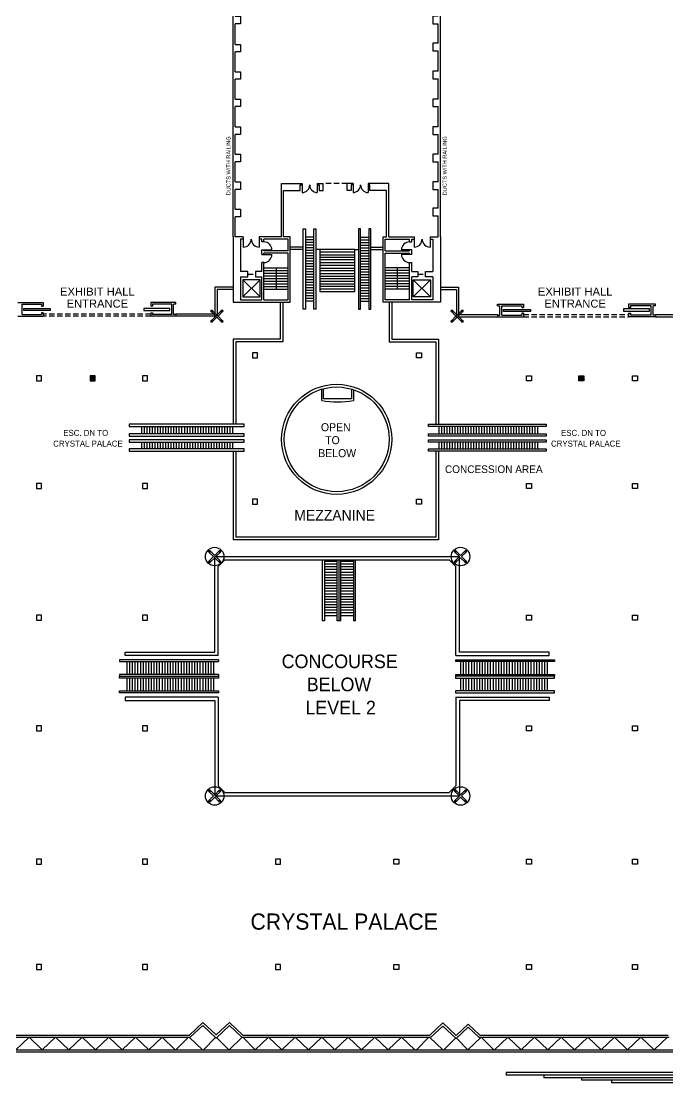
# Model space of a CAD drawing. Header units: inches. Extents: x 326 to 17310, y 169 to 12692.
# Drawn here: x 4453 to 7360, y 2866 to 7640 of the extents above; entities that cross this region are included whole.
import ezdxf
from ezdxf.enums import TextEntityAlignment as Align

# ---------------------------------------------------------------- set-up
doc = ezdxf.new("R2010")
doc.units = ezdxf.units.IN
doc.header["$LTSCALE"] = 96
doc.header["$MEASUREMENT"] = 0
doc.linetypes.add('HIDDEN', pattern=[0.375, 0.25, -0.125])
doc.layers.get('0').update_dxf_attribs({"linetype": 'CONTINUOUS'})
for name, color, linetype in [('BLDG_COLUMNS', 6, 'CONTINUOUS'), ('BLDG_DOORS', 5, 'CONTINUOUS'), ('BLDG_ELEVATOR', 3, 'CONTINUOUS'), ('BLDG_ESCALATOR', 6, 'CONTINUOUS'), ('BLDG_RAILING', 7, 'CONTINUOUS'), ('BLDG_STAIRS', 1, 'CONTINUOUS'), ('BLDG_TEXT', 5, 'CONTINUOUS'), ('BLDG_TRUSS', 1, 'CONTINUOUS'), ('BLDG_UTILITIES', 3, 'CONTINUOUS'), ('BLDG_WALLS', 2, 'CONTINUOUS')]:
    doc.layers.add(name, color=color, linetype=linetype)
doc.styles.add('ROMAND', font='Swis721 Lt BT Light.ttf')

# ---------------------------------------------------------------- blocks, each defined once
blk = doc.blocks.new('OBOX', base_point=(11.318968, 14.417164))
for p, q in [((11.348711, 14.446041), (11.289838, 14.446041)), ((11.289838, 14.446041), (11.289838, 14.387168)), ((11.289838, 14.387168), (11.348711, 14.387168)), ((11.348711, 14.387168), (11.348711, 14.446041))]:
    blk.add_line(p, q)
blk = doc.blocks.new('SBOX', base_point=(11.548289, 14.417164))
for p, q in [((11.57618, 14.44835), (11.517306, 14.44835)), ((11.517306, 14.44835), (11.517306, 14.389476)), ((11.517306, 14.389476), (11.57618, 14.389476)), ((11.57618, 14.389476), (11.57618, 14.44835))]:
    blk.add_line(p, q)
blk.add_solid([(11.517306, 14.44835), (11.57618, 14.44835), (11.517306, 14.389476), (11.57618, 14.389476)])
blk = doc.blocks.new('STCOL')
at = {"layer": 'BLDG_COLUMNS'}
for p, q in [((-25.7, 20.5), (-5.1, 0)), ((-25.7, -20.5), (-5.1, 0)), ((-20.5, 25.7), (0, 5.1)), ((0, 5.1), (20.5, 25.7)), ((5.1, 0), (25.7, 20.5)), ((5.1, 0), (25.7, -20.5)), ((-25.7, -20.5), (-20.5, -25.7)), ((-20.5, -25.7), (0, -5.1)), ((0, -5.1), (20.5, -25.7))]:
    blk.add_line(p, q, dxfattribs=at)
at = {"layer": 'BLDG_COLUMNS', "const_width": 6.62}
for points in [[(-23.1, 26.4, 1), (-23.1, 19.8, 1)], [(26.4, 23.1, 1), (19.8, 23.1, 1)], [(-26.4, -23.1, 1), (-19.8, -23.1, 1)], [(23.1, -26.4, 1), (23.1, -19.8, 1)]]:
    blk.add_lwpolyline(points, format="xyb", close=True, dxfattribs=at)
at = {"layer": 'BLDG_COLUMNS'}
blk.add_circle((0, 0), 41.6, dxfattribs=at)
blk = doc.blocks.new('COL5X5')
at = {"layer": 'BLDG_COLUMNS'}
for p, q in [((-25.7, 21.4), (-5, 0.7)), ((-25.7, -20.1), (-5, 0.7)), ((-20.5, 26.6), (0.2, 5.8)), ((0.2, 5.8), (20.9, 26.6)), ((5.4, 0.7), (26.1, 21.4)), ((5.4, 0.7), (26.1, -20.1)), ((-25.7, -20.1), (-20.5, -25.2)), ((-20.5, -25.2), (0.2, -4.5)), ((0.2, -4.5), (20.9, -25.2))]:
    blk.add_line(p, q, dxfattribs=at)
at = {"layer": 'BLDG_COLUMNS', "const_width": 6.68}
for points in [[(-23.1, 27.3, 1), (-23.1, 20.6, 1)], [(26.8, 24, 1), (20.1, 24, 1)], [(-26.5, -22.6, 1), (-19.8, -22.6, 1)], [(23.5, -26, 1), (23.5, -19.3, 1)]]:
    blk.add_lwpolyline(points, format="xyb", close=True, dxfattribs=at)

msp = doc.modelspace()

# ---------------------------------------------------------------- linework, layer by layer
at = {"layer": 'BLDG_DOORS', "linetype": 'HIDDEN'}
for p, q in [((5472.2, 6502.3), (5506.2, 6502.3)), ((6236.8, 6502.3), (6270.8, 6502.3)), ((6711.3, 6310.4), (7183.9, 6310.4))]:
    msp.add_line(p, q, dxfattribs=at)
at = {"layer": 'BLDG_DOORS'}
for points in [[(5716, 6909.5), (5716, 6903.5), (5716, 6869.5)], [(5784, 6909.5), (5784, 6903.5), (5784, 6869.5)], [(5944.8, 6909.5), (5944.8, 6903.5), (5944.8, 6869.5)], [(6012.8, 6909.5), (6012.8, 6903.5), (6012.8, 6869.5)], [(5451.5, 6670.3), (5451.5, 6660.3), (5451.5, 6624.3)], [(5523.5, 6670.3), (5523.5, 6660.3), (5523.5, 6624.3)], [(6219.6, 6670.3), (6219.6, 6660.3), (6219.6, 6624.3)], [(6291.6, 6670.3), (6291.6, 6660.3), (6291.6, 6624.3)], [(5534.3, 6611.7), (5544.3, 6611.7), (5580.3, 6611.7)], [(5534.3, 6590.8), (5544.3, 6590.8), (5580.3, 6590.8)], [(6208.8, 6611.7), (6198.8, 6611.7), (6162.8, 6611.7)], [(6208.8, 6590.8), (6198.8, 6590.8), (6162.8, 6590.8)]]:
    msp.add_lwpolyline(points, dxfattribs=at)
at = {"layer": 'BLDG_DOORS', "linetype": 'HIDDEN'}
for points in [[(5918.7, 6909.5), (5810.1, 6909.5)], [(5035.4, 6322.8), (4551.9, 6322.8)], [(5035.4, 6312.8), (4551.9, 6312.8)], [(6711.3, 6320.4), (7183.9, 6320.4)]]:
    msp.add_lwpolyline(points, dxfattribs=at)
at = {"layer": 'BLDG_DOORS'}
for centre, radius, start, end in [((5716, 6903.5), 34, 270, 0), ((5784, 6903.5), 34, 180, 270), ((5944.8, 6903.5), 34, 270, 0), ((6012.8, 6903.5), 34, 180, 270), ((5451.5, 6660.3), 36, 270, 0), ((5523.5, 6660.3), 36, 180, 270), ((5544.3, 6611.7), 36, 0, 90), ((6198.8, 6611.7), 36, 90, 180), ((6219.6, 6660.3), 36, 270, 0), ((6291.6, 6660.3), 36, 180, 270), ((5544.3, 6590.8), 36, 270, 0), ((6198.8, 6590.8), 36, 180, 270)]:
    msp.add_arc(centre, radius, start, end, dxfattribs=at)
at = {"layer": 'BLDG_ELEVATOR'}
for points in [[(5527.3, 6476.2), (5450.2, 6399.9)], [(5450.2, 6476.2), (5527.3, 6399.9)], [(6215.7, 6476.2), (6292.9, 6399.9)], [(6292.9, 6476.2), (6215.7, 6399.9)]]:
    msp.add_lwpolyline(points, dxfattribs=at)
at = {"layer": 'BLDG_ELEVATOR', "linetype": 'Continuous'}
for points in [[(5450.2, 6476.2), (5450.2, 6399.9), (5527.3, 6399.9), (5527.3, 6476.2), (5450.2, 6476.2)], [(6292.9, 6476.2), (6292.9, 6399.9), (6215.7, 6399.9), (6215.7, 6476.2), (6292.9, 6476.2)]]:
    msp.add_lwpolyline(points, dxfattribs=at)
at = {"layer": 'BLDG_ESCALATOR'}
for p, q in [((5807.4, 4943.6), (5807.4, 5216.5)), ((5816.1, 5217.9), (5816.1, 4943.6)), ((5873.1, 5209.9), (5816.1, 5209.9)), ((5873.1, 4943.6), (5873.1, 5216.5)), ((5881.8, 5216.5), (5881.8, 4943.6)), ((5890.5, 4943.6), (5890.5, 5215.1)), ((5947.5, 5209.9), (5890.5, 5209.9)), ((5947.5, 5216.5), (5947.5, 4943.6)), ((5956.2, 4943.6), (5956.2, 5216.5)), ((5873.1, 5197.7), (5816.1, 5197.7)), ((5873.1, 5185.5), (5816.1, 5185.5)), ((5873.1, 5173.3), (5816.1, 5173.3)), ((5873.1, 5161.1), (5816.1, 5161.1)), ((5947.5, 5197.7), (5890.5, 5197.7)), ((5947.5, 5185.5), (5890.5, 5185.5)), ((5947.5, 5173.3), (5890.5, 5173.3)), ((5947.5, 5161.1), (5890.5, 5161.1)), ((5873.1, 5149), (5816.1, 5149)), ((5873.1, 5136.8), (5816.1, 5136.8)), ((5873.1, 5124.6), (5816.1, 5124.6)), ((5873.1, 5112.4), (5816.1, 5112.4)), ((5947.5, 5149), (5890.5, 5149)), ((5947.5, 5136.8), (5890.5, 5136.8)), ((5947.5, 5124.6), (5890.5, 5124.6)), ((5947.5, 5112.4), (5890.5, 5112.4)), ((5873.1, 5100.2), (5816.1, 5100.2)), ((5873.1, 5088), (5816.1, 5088)), ((5873.1, 5075.9), (5816.1, 5075.9)), ((5873.1, 5063.7), (5816.1, 5063.7)), ((5947.5, 5100.2), (5890.5, 5100.2)), ((5947.5, 5088), (5890.5, 5088)), ((5947.5, 5075.9), (5890.5, 5075.9)), ((5947.5, 5063.7), (5890.5, 5063.7)), ((5873.1, 5051.5), (5816.1, 5051.5)), ((5873.1, 5039.3), (5816.1, 5039.3)), ((5873.1, 5027.1), (5816.1, 5027.1)), ((5873.1, 5014.9), (5816.1, 5014.9)), ((5947.5, 5051.5), (5890.5, 5051.5)), ((5947.5, 5039.3), (5890.5, 5039.3)), ((5947.5, 5027.1), (5890.5, 5027.1)), ((5947.5, 5014.9), (5890.5, 5014.9)), ((5873.1, 5002.8), (5816.1, 5002.8)), ((5873.1, 4990.6), (5816.1, 4990.6)), ((5873.1, 4978.4), (5816.1, 4978.4)), ((5873.1, 4966.2), (5816.1, 4966.2)), ((5947.5, 5002.8), (5890.5, 5002.8)), ((5947.5, 4990.6), (5890.5, 4990.6)), ((5947.5, 4978.4), (5890.5, 4978.4)), ((5947.5, 4966.2), (5890.5, 4966.2)), ((5816.1, 4943.6), (5807.4, 4943.6)), ((5890.5, 4943.6), (5873.1, 4943.6)), ((5956.2, 4943.6), (5947.5, 4943.6)), ((4895.3, 4768.2), (4895.3, 4759.5)), ((5340.4, 4768.2), (4895.3, 4768.2)), ((4895.3, 4759.5), (5340.4, 4759.5)), ((4928, 4759.5), (4928, 4702.5)), ((4940.2, 4759.5), (4940.2, 4702.5)), ((4952.4, 4759.5), (4952.4, 4702.5)), ((4964.5, 4759.5), (4964.5, 4702.5)), ((4976.7, 4759.5), (4976.7, 4702.5)), ((4988.9, 4759.5), (4988.9, 4702.5)), ((5001.1, 4759.5), (5001.1, 4702.5)), ((5013.2, 4759.5), (5013.2, 4702.5)), ((5025.4, 4759.5), (5025.4, 4702.5)), ((5037.6, 4759.5), (5037.6, 4702.5)), ((5049.8, 4759.5), (5049.8, 4702.5)), ((5062, 4759.5), (5062, 4702.5)), ((5074.1, 4759.5), (5074.1, 4702.5)), ((5086.3, 4759.5), (5086.3, 4702.5)), ((5098.5, 4759.5), (5098.5, 4702.5)), ((5110.7, 4759.5), (5110.7, 4702.5)), ((5122.9, 4759.5), (5122.9, 4702.5)), ((5135, 4759.5), (5135, 4702.5)), ((5147.2, 4759.5), (5147.2, 4702.5)), ((5159.4, 4759.5), (5159.4, 4702.5)), ((5171.6, 4759.5), (5171.6, 4702.5)), ((5183.8, 4759.5), (5183.8, 4702.5)), ((5196, 4759.5), (5196, 4702.5)), ((5208.1, 4759.5), (5208.1, 4702.5)), ((5220.3, 4759.5), (5220.3, 4702.5)), ((5232.5, 4759.5), (5232.5, 4702.5)), ((5244.7, 4759.5), (5244.7, 4702.5)), ((5256.9, 4759.5), (5256.9, 4702.5)), ((5269.1, 4759.5), (5269.1, 4702.5)), ((5281.2, 4759.5), (5281.2, 4702.5)), ((5293.4, 4759.5), (5293.4, 4702.5)), ((5305.6, 4759.5), (5305.6, 4702.5)), ((5317.8, 4759.5), (5317.8, 4702.5)), ((5340.4, 4768.2), (5340.4, 4759.5)), ((6405.5, 4768.2), (6405.5, 4759.5)), ((6405.5, 4768.2), (6850.6, 4768.2)), ((6850.6, 4759.5), (6405.5, 4759.5)), ((6428.1, 4759.5), (6428.1, 4702.5)), ((6440.3, 4759.5), (6440.3, 4702.5)), ((6452.5, 4759.5), (6452.5, 4702.5)), ((6464.7, 4759.5), (6464.7, 4702.5)), ((6476.8, 4759.5), (6476.8, 4702.5)), ((6489, 4759.5), (6489, 4702.5)), ((6501.2, 4759.5), (6501.2, 4702.5)), ((6513.4, 4759.5), (6513.4, 4702.5)), ((6525.6, 4759.5), (6525.6, 4702.5)), ((6537.8, 4759.5), (6537.8, 4702.5)), ((6549.9, 4759.5), (6549.9, 4702.5)), ((6562.1, 4759.5), (6562.1, 4702.5)), ((6574.3, 4759.5), (6574.3, 4702.5)), ((6586.5, 4759.5), (6586.5, 4702.5)), ((6598.7, 4759.5), (6598.7, 4702.5)), ((6610.8, 4759.5), (6610.8, 4702.5)), ((6623, 4759.5), (6623, 4702.5)), ((6635.2, 4759.5), (6635.2, 4702.5)), ((6647.4, 4759.5), (6647.4, 4702.5)), ((6659.6, 4759.5), (6659.6, 4702.5)), ((6671.8, 4759.5), (6671.8, 4702.5)), ((6683.9, 4759.5), (6683.9, 4702.5)), ((6696.1, 4759.5), (6696.1, 4702.5)), ((6708.3, 4759.5), (6708.3, 4702.5)), ((6720.5, 4759.5), (6720.5, 4702.5)), ((6732.7, 4759.5), (6732.7, 4702.5)), ((6744.8, 4759.5), (6744.8, 4702.5)), ((6757, 4759.5), (6757, 4702.5)), ((6769.2, 4759.5), (6769.2, 4702.5)), ((6781.4, 4759.5), (6781.4, 4702.5)), ((6793.5, 4759.5), (6793.5, 4702.5)), ((6805.7, 4759.5), (6805.7, 4702.5)), ((6817.9, 4759.5), (6817.9, 4702.5)), ((6850.6, 4768.2), (6850.6, 4759.5)), ((5340.4, 4702.5), (4895.3, 4702.5)), ((4895.3, 4702.5), (4895.3, 4693.8)), ((4895.3, 4685.1), (4895.3, 4693.8)), ((4895.3, 4693.8), (5340.4, 4693.8)), ((5340.4, 4685.1), (4895.3, 4685.1)), ((4928, 4685.1), (4928, 4628.1)), ((4940.2, 4685.1), (4940.2, 4628.1)), ((4952.4, 4685.1), (4952.4, 4628.1)), ((4964.5, 4685.1), (4964.5, 4628.1)), ((4976.7, 4685.1), (4976.7, 4628.1)), ((4988.9, 4685.1), (4988.9, 4628.1)), ((5001.1, 4685.1), (5001.1, 4628.1)), ((5013.2, 4685.1), (5013.2, 4628.1)), ((5025.4, 4685.1), (5025.4, 4628.1)), ((5037.6, 4685.1), (5037.6, 4628.1)), ((5049.8, 4685.1), (5049.8, 4628.1)), ((5062, 4685.1), (5062, 4628.1)), ((5074.1, 4685.1), (5074.1, 4628.1)), ((5086.3, 4685.1), (5086.3, 4628.1)), ((5098.5, 4685.1), (5098.5, 4628.1)), ((5110.7, 4685.1), (5110.7, 4628.1)), ((5122.9, 4685.1), (5122.9, 4628.1)), ((5135, 4685.1), (5135, 4628.1)), ((5147.2, 4685.1), (5147.2, 4628.1)), ((5159.4, 4685.1), (5159.4, 4628.1)), ((5171.6, 4685.1), (5171.6, 4628.1)), ((5183.8, 4685.1), (5183.8, 4628.1)), ((5196, 4685.1), (5196, 4628.1)), ((5208.1, 4685.1), (5208.1, 4628.1)), ((5220.3, 4685.1), (5220.3, 4628.1)), ((5232.5, 4685.1), (5232.5, 4628.1)), ((5244.7, 4685.1), (5244.7, 4628.1)), ((5256.9, 4685.1), (5256.9, 4628.1)), ((5269.1, 4685.1), (5269.1, 4628.1)), ((5281.2, 4685.1), (5281.2, 4628.1)), ((5293.4, 4685.1), (5293.4, 4628.1)), ((5305.6, 4685.1), (5305.6, 4628.1)), ((5317.8, 4685.1), (5317.8, 4628.1)), ((5340.4, 4702.5), (5340.4, 4685.1)), ((6405.5, 4702.5), (6405.5, 4685.1)), ((6405.5, 4702.5), (6850.6, 4702.5)), ((6850.6, 4693.8), (6405.5, 4693.8)), ((6405.5, 4685.1), (6850.6, 4685.1)), ((6428.1, 4685.1), (6428.1, 4628.1)), ((6440.3, 4685.1), (6440.3, 4628.1)), ((6452.5, 4685.1), (6452.5, 4628.1)), ((6464.7, 4685.1), (6464.7, 4628.1)), ((6476.8, 4685.1), (6476.8, 4628.1)), ((6489, 4685.1), (6489, 4628.1)), ((6501.2, 4685.1), (6501.2, 4628.1)), ((6513.4, 4685.1), (6513.4, 4628.1)), ((6525.6, 4685.1), (6525.6, 4628.1)), ((6537.8, 4685.1), (6537.8, 4628.1)), ((6549.9, 4685.1), (6549.9, 4628.1)), ((6562.1, 4685.1), (6562.1, 4628.1)), ((6574.3, 4685.1), (6574.3, 4628.1)), ((6586.5, 4685.1), (6586.5, 4628.1)), ((6598.7, 4685.1), (6598.7, 4628.1)), ((6610.8, 4685.1), (6610.8, 4628.1)), ((6623, 4685.1), (6623, 4628.1)), ((6635.2, 4685.1), (6635.2, 4628.1)), ((6647.4, 4685.1), (6647.4, 4628.1)), ((6659.6, 4685.1), (6659.6, 4628.1)), ((6671.8, 4685.1), (6671.8, 4628.1)), ((6683.9, 4685.1), (6683.9, 4628.1)), ((6696.1, 4685.1), (6696.1, 4628.1)), ((6708.3, 4685.1), (6708.3, 4628.1)), ((6720.5, 4685.1), (6720.5, 4628.1)), ((6732.7, 4685.1), (6732.7, 4628.1)), ((6744.8, 4685.1), (6744.8, 4628.1)), ((6757, 4685.1), (6757, 4628.1)), ((6769.2, 4685.1), (6769.2, 4628.1)), ((6781.4, 4685.1), (6781.4, 4628.1)), ((6793.5, 4685.1), (6793.5, 4628.1)), ((6805.7, 4685.1), (6805.7, 4628.1)), ((6817.9, 4685.1), (6817.9, 4628.1)), ((6850.6, 4702.5), (6850.6, 4693.8)), ((6850.6, 4685.1), (6850.6, 4693.8)), ((4895.3, 4628.1), (5340.4, 4628.1)), ((4895.3, 4619.4), (4895.3, 4628.1)), ((5340.4, 4619.4), (4895.3, 4619.4)), ((5340.4, 4628.1), (5340.4, 4619.4)), ((6405.5, 4628.1), (6405.5, 4619.4)), ((6850.6, 4628.1), (6405.5, 4628.1)), ((6405.5, 4619.4), (6850.6, 4619.4)), ((6850.6, 4619.4), (6850.6, 4628.1))]:
    msp.add_line(p, q, dxfattribs=at)
for points in [[(5721.4, 6344.7), (5721.4, 6706.6), (5730.8, 6706.6), (5730.8, 6344.7), (5721.4, 6344.7)], [(5768.1, 6344.7), (5768.1, 6706.6), (5777.4, 6706.6), (5777.4, 6344.7), (5768.1, 6344.7)], [(5979, 6344.7), (5979, 6706.6), (5969.7, 6706.6), (5969.7, 6344.7), (5979, 6344.7)], [(6025.6, 6344.7), (6025.6, 6706.6), (6016.3, 6706.6), (6016.3, 6344.7), (6025.6, 6344.7)], [(5768.1, 6669.3), (5730.8, 6669.3)], [(5768.1, 6657.3), (5730.8, 6657.3)], [(5768.1, 6645.3), (5730.8, 6645.3)], [(5979, 6669.3), (6016.3, 6669.3)], [(5979, 6657.3), (6016.3, 6657.3)], [(5979, 6645.3), (6016.3, 6645.3)], [(5768.1, 6633.3), (5730.8, 6633.3)], [(5768.1, 6621.3), (5730.8, 6621.3)], [(5768.1, 6609.3), (5730.8, 6609.3)], [(5768.1, 6597.3), (5730.8, 6597.3)], [(5979, 6633.3), (6016.3, 6633.3)], [(5979, 6621.3), (6016.3, 6621.3)], [(5979, 6609.3), (6016.3, 6609.3)], [(5979, 6597.3), (6016.3, 6597.3)], [(5768.1, 6585.3), (5730.8, 6585.3)], [(5768.1, 6573.3), (5730.8, 6573.3)], [(5768.1, 6561.3), (5730.8, 6561.3)], [(5768.1, 6549.3), (5730.8, 6549.3)], [(5979, 6585.3), (6016.3, 6585.3)], [(5979, 6573.3), (6016.3, 6573.3)], [(5979, 6561.3), (6016.3, 6561.3)], [(5979, 6549.3), (6016.3, 6549.3)], [(5768.1, 6537.3), (5730.8, 6537.3)], [(5768.1, 6525.3), (5730.8, 6525.3)], [(5768.1, 6513.3), (5730.8, 6513.3)], [(5768.1, 6501.3), (5730.8, 6501.3)], [(5979, 6537.3), (6016.3, 6537.3)], [(5979, 6525.3), (6016.3, 6525.3)], [(5979, 6513.3), (6016.3, 6513.3)], [(5979, 6501.3), (6016.3, 6501.3)], [(5768.1, 6489.3), (5730.8, 6489.3)], [(5768.1, 6477.3), (5730.8, 6477.3)], [(5768.1, 6465.3), (5730.8, 6465.3)], [(5768.1, 6453.3), (5730.8, 6453.3)], [(5979, 6489.3), (6016.3, 6489.3)], [(5979, 6477.3), (6016.3, 6477.3)], [(5979, 6465.3), (6016.3, 6465.3)], [(5979, 6453.3), (6016.3, 6453.3)], [(5768.1, 6441.3), (5730.8, 6441.3)], [(5768.1, 6429.3), (5730.8, 6429.3)], [(5768.1, 6417.3), (5730.8, 6417.3)], [(5768.1, 6405.3), (5730.8, 6405.3)], [(5979, 6441.3), (6016.3, 6441.3)], [(5979, 6429.3), (6016.3, 6429.3)], [(5979, 6417.3), (6016.3, 6417.3)], [(5979, 6405.3), (6016.3, 6405.3)], [(5768.1, 6393.3), (5730.8, 6393.3)], [(5768.1, 6381.3), (5730.8, 6381.3)], [(5979, 6393.3), (6016.3, 6393.3)], [(5979, 6381.3), (6016.3, 6381.3)], [(4938.7, 5827.6), (4938.7, 5816.7), (5455.5, 5816.7), (5455.5, 5827.6), (4938.7, 5827.6)], [(6813.7, 5827.6), (6813.7, 5816.7), (6284.9, 5816.7), (6284.9, 5827.6), (6813.7, 5827.6)], [(4938.7, 5784.1), (4938.7, 5773.3), (5455.5, 5773.3), (5455.5, 5784.1), (4938.7, 5784.1)], [(4994.5, 5816.7), (4994.5, 5784.1)], [(5006.5, 5816.7), (5006.5, 5784.1)], [(5018.5, 5816.7), (5018.5, 5784.1)], [(5030.5, 5816.7), (5030.5, 5784.1)], [(5042.5, 5816.7), (5042.5, 5784.1)], [(5054.5, 5816.7), (5054.5, 5784.1)], [(5066.5, 5816.7), (5066.5, 5784.1)], [(5078.5, 5816.7), (5078.5, 5784.1)], [(5090.5, 5816.7), (5090.5, 5784.1)], [(5102.5, 5816.7), (5102.5, 5784.1)], [(5114.5, 5816.7), (5114.5, 5784.1)], [(5126.5, 5816.7), (5126.5, 5784.1)], [(5138.5, 5816.7), (5138.5, 5784.1)], [(5150.5, 5816.7), (5150.5, 5784.1)], [(5162.5, 5816.7), (5162.5, 5784.1)], [(5174.5, 5816.7), (5174.5, 5784.1)], [(5186.5, 5816.7), (5186.5, 5784.1)], [(5198.5, 5816.7), (5198.5, 5784.1)], [(5210.5, 5816.7), (5210.5, 5784.1)], [(5222.5, 5816.7), (5222.5, 5784.1)], [(5234.5, 5816.7), (5234.5, 5784.1)], [(5246.5, 5816.7), (5246.5, 5784.1)], [(5258.5, 5816.7), (5258.5, 5784.1)], [(5270.5, 5816.7), (5270.5, 5784.1)], [(5282.5, 5816.7), (5282.5, 5784.1)], [(5294.5, 5816.7), (5294.5, 5784.1)], [(5306.5, 5816.7), (5306.5, 5784.1)], [(5318.5, 5816.7), (5318.5, 5784.1)], [(5330.5, 5816.7), (5330.5, 5784.1)], [(5342.5, 5816.7), (5342.5, 5784.1)], [(5354.5, 5816.7), (5354.5, 5784.1)], [(5366.5, 5816.7), (5366.5, 5784.1)], [(5378.5, 5816.7), (5378.5, 5784.1)], [(5390.5, 5816.7), (5390.5, 5784.1)], [(5402.5, 5816.7), (5402.5, 5784.1)], [(6813.7, 5784.1), (6813.7, 5773.3), (6284.9, 5773.3), (6284.9, 5784.1), (6813.7, 5784.1)], [(6330, 5816.7), (6330, 5784.1)], [(6342, 5816.7), (6342, 5784.1)], [(6354, 5816.7), (6354, 5784.1)], [(6366, 5816.7), (6366, 5784.1)], [(6378, 5816.7), (6378, 5784.1)], [(6390, 5816.7), (6390, 5784.1)], [(6402, 5816.7), (6402, 5784.1)], [(6414, 5816.7), (6414, 5784.1)], [(6426, 5816.7), (6426, 5784.1)], [(6438, 5816.7), (6438, 5784.1)], [(6450, 5816.7), (6450, 5784.1)], [(6462, 5816.7), (6462, 5784.1)], [(6474, 5816.7), (6474, 5784.1)], [(6486, 5816.7), (6486, 5784.1)], [(6498, 5816.7), (6498, 5784.1)], [(6510, 5816.7), (6510, 5784.1)], [(6522, 5816.7), (6522, 5784.1)], [(6534, 5816.7), (6534, 5784.1)], [(6546, 5816.7), (6546, 5784.1)], [(6558, 5816.7), (6558, 5784.1)], [(6570, 5816.7), (6570, 5784.1)], [(6582, 5816.7), (6582, 5784.1)], [(6594, 5816.7), (6594, 5784.1)], [(6606, 5816.7), (6606, 5784.1)], [(6618, 5816.7), (6618, 5784.1)], [(6630, 5816.7), (6630, 5784.1)], [(6642, 5816.7), (6642, 5784.1)], [(6654, 5816.7), (6654, 5784.1)], [(6666, 5816.7), (6666, 5784.1)], [(6678, 5816.7), (6678, 5784.1)], [(6690, 5816.7), (6690, 5784.1)], [(6702, 5816.7), (6702, 5784.1)], [(6714, 5816.7), (6714, 5784.1)], [(6726, 5816.7), (6726, 5784.1)], [(6738, 5816.7), (6738, 5784.1)], [(6750, 5816.7), (6750, 5784.1)], [(6762, 5816.7), (6762, 5784.1)], [(6774, 5816.7), (6774, 5784.1)], [(4938.7, 5757.4), (4938.7, 5746.6), (5455.5, 5746.6), (5455.5, 5757.4), (4938.7, 5757.4)], [(4994.5, 5746.6), (4994.5, 5716.9)], [(5006.5, 5746.6), (5006.5, 5716.9)], [(5018.5, 5746.6), (5018.5, 5716.9)], [(5030.5, 5746.6), (5030.5, 5716.9)], [(5042.5, 5746.6), (5042.5, 5716.9)], [(5054.5, 5746.6), (5054.5, 5716.9)], [(5066.5, 5746.6), (5066.5, 5716.9)], [(5078.5, 5746.6), (5078.5, 5716.9)], [(5090.5, 5746.6), (5090.5, 5716.9)], [(5102.5, 5746.6), (5102.5, 5716.9)], [(5114.5, 5746.6), (5114.5, 5716.9)], [(5126.5, 5746.6), (5126.5, 5716.9)], [(5138.5, 5746.6), (5138.5, 5716.9)], [(5150.5, 5746.6), (5150.5, 5716.9)], [(5162.5, 5746.6), (5162.5, 5716.9)], [(5174.5, 5746.6), (5174.5, 5716.9)], [(5186.5, 5746.6), (5186.5, 5716.9)], [(5198.5, 5746.6), (5198.5, 5716.9)], [(5210.5, 5746.6), (5210.5, 5716.9)], [(5222.5, 5746.6), (5222.5, 5716.9)], [(5234.5, 5746.6), (5234.5, 5716.9)], [(5246.5, 5746.6), (5246.5, 5716.9)], [(5258.5, 5746.6), (5258.5, 5716.9)], [(5270.5, 5746.6), (5270.5, 5716.9)], [(5282.5, 5746.6), (5282.5, 5716.9)], [(5294.5, 5746.6), (5294.5, 5716.9)], [(5306.5, 5746.6), (5306.5, 5716.9)], [(5318.5, 5746.6), (5318.5, 5716.9)], [(5330.5, 5746.6), (5330.5, 5716.9)], [(5342.5, 5746.6), (5342.5, 5716.9)], [(5354.5, 5746.6), (5354.5, 5716.9)], [(5366.5, 5746.6), (5366.5, 5716.9)], [(5378.5, 5746.6), (5378.5, 5716.9)], [(5390.5, 5746.6), (5390.5, 5716.9)], [(5402.5, 5746.6), (5402.5, 5716.9)], [(6813.7, 5757.4), (6813.7, 5746.6), (6284.9, 5746.6), (6284.9, 5757.4), (6813.7, 5757.4)], [(6330, 5746.6), (6330, 5716.9)], [(6342, 5746.6), (6342, 5716.9)], [(6354, 5746.6), (6354, 5716.9)], [(6366, 5746.6), (6366, 5716.9)], [(6378, 5746.6), (6378, 5716.9)], [(6390, 5746.6), (6390, 5716.9)], [(6402, 5746.6), (6402, 5716.9)], [(6414, 5746.6), (6414, 5716.9)], [(6426, 5746.6), (6426, 5716.9)], [(6438, 5746.6), (6438, 5716.9)], [(6450, 5746.6), (6450, 5716.9)], [(6462, 5746.6), (6462, 5716.9)], [(6474, 5746.6), (6474, 5716.9)], [(6486, 5746.6), (6486, 5716.9)], [(6498, 5746.6), (6498, 5716.9)], [(6510, 5746.6), (6510, 5716.9)], [(6522, 5746.6), (6522, 5716.9)], [(6534, 5746.6), (6534, 5716.9)], [(6546, 5746.6), (6546, 5716.9)], [(6558, 5746.6), (6558, 5716.9)], [(6570, 5746.6), (6570, 5716.9)], [(6582, 5746.6), (6582, 5716.9)], [(6594, 5746.6), (6594, 5716.9)], [(6606, 5746.6), (6606, 5716.9)], [(6618, 5746.6), (6618, 5716.9)], [(6630, 5746.6), (6630, 5716.9)], [(6642, 5746.6), (6642, 5716.9)], [(6654, 5746.6), (6654, 5716.9)], [(6666, 5746.6), (6666, 5716.9)], [(6678, 5746.6), (6678, 5716.9)], [(6690, 5746.6), (6690, 5716.9)], [(6702, 5746.6), (6702, 5716.9)], [(6714, 5746.6), (6714, 5716.9)], [(6726, 5746.6), (6726, 5716.9)], [(6738, 5746.6), (6738, 5716.9)], [(6750, 5746.6), (6750, 5716.9)], [(6762, 5746.6), (6762, 5716.9)], [(6774, 5746.6), (6774, 5716.9)], [(4938.7, 5716.9), (4938.7, 5706.1), (5455.5, 5706.1), (5455.5, 5716.9), (4938.7, 5716.9)], [(6813.7, 5716.9), (6813.7, 5706.1), (6284.9, 5706.1), (6284.9, 5716.9), (6813.7, 5716.9)]]:
    msp.add_lwpolyline(points, dxfattribs=at)
at = {"layer": 'BLDG_RAILING'}
for p, q in [((5323, 5232.2), (6422.9, 5232.2)), ((5323, 4802.4), (5323, 5232.2)), ((5338.2, 5186.9), (5368.3, 5216.9)), ((5368.3, 5216.9), (6377.6, 5216.9)), ((6377.6, 5216.9), (6407.7, 5186.9)), ((6422.9, 4802.4), (6422.9, 5232.2)), ((5338.2, 4787.1), (5338.2, 5186.9)), ((6407.7, 4787.1), (6407.7, 5186.9)), ((4920, 4802.4), (5323, 4802.4)), ((4920, 4787.1), (4920, 4802.4)), ((5338.2, 4787.1), (4920, 4787.1)), ((6407.7, 4787.1), (6825.9, 4787.1)), ((6825.9, 4802.4), (6422.9, 4802.4)), ((6825.9, 4787.1), (6825.9, 4802.4)), ((5338.2, 4600.5), (4920, 4600.5)), ((4920, 4600.5), (4920, 4585.3)), ((4920, 4585.3), (5323, 4585.3)), ((5323, 4585.3), (5323, 4155.4)), ((5338.2, 4600.5), (5338.2, 4200.8)), ((6407.7, 4600.5), (6407.7, 4200.8)), ((6407.7, 4600.5), (6825.9, 4600.5)), ((6422.9, 4585.3), (6422.9, 4155.4)), ((6825.9, 4585.3), (6422.9, 4585.3)), ((6825.9, 4600.5), (6825.9, 4585.3)), ((5323, 4155.4), (6422.9, 4155.4)), ((5338.2, 4200.8), (5368.3, 4170.7)), ((5368.3, 4170.7), (6377.6, 4170.7)), ((6377.6, 4170.7), (6407.7, 4200.8))]:
    msp.add_line(p, q, dxfattribs=at)
for points in [[(5804.1, 5933.5), (5804.1, 5985.2)], [(5938.5, 5985.3), (5938.5, 5941.5), (5812.1, 5941.5), (5812.1, 5987.4)], [(5946.5, 5982.7), (5946.5, 5933.5)]]:
    msp.add_lwpolyline(points, dxfattribs=at)
msp.add_arc((5875.3, 6345.5), 418.1, 260.1917, 279.8083, dxfattribs=at)
at = {"layer": 'BLDG_STAIRS'}
for points in [[(5796, 6613.4), (5796, 6424.4), (5953.7, 6424.4), (5953.7, 6613.4), (5796, 6613.4)], [(5796, 6603.2), (5953.7, 6603.2)], [(5796, 6589.7), (5953.7, 6589.7)], [(5796, 6578.7), (5953.7, 6578.7)], [(5796, 6567.6), (5953.7, 6567.6)], [(5796, 6554.9), (5953.7, 6554.9)], [(5796, 6543), (5953.7, 6543)], [(5544.3, 6531.3), (5653, 6531.3)], [(5544.3, 6519.3), (5653, 6519.3)], [(5544.3, 6507.3), (5653, 6507.3)], [(5544.3, 6495.3), (5653, 6495.3)], [(5599.4, 6531.3), (5599.4, 6435.3)], [(5796, 6529.5), (5953.7, 6529.5)], [(5796, 6518.5), (5953.7, 6518.5)], [(5796, 6504.9), (5953.7, 6504.9)], [(5796, 6493.9), (5953.7, 6493.9)], [(6198.8, 6531.3), (6090.1, 6531.3)], [(6198.8, 6519.3), (6090.1, 6519.3)], [(6198.8, 6507.3), (6090.1, 6507.3)], [(6198.8, 6495.3), (6090.1, 6495.3)], [(6143.7, 6531.3), (6143.7, 6435.3)], [(5544.3, 6483.3), (5653, 6483.3)], [(5544.3, 6471.3), (5653, 6471.3)], [(5544.3, 6459.3), (5653, 6459.3)], [(5544.3, 6447.3), (5653, 6447.3)], [(5796, 6482.9), (5953.7, 6482.9)], [(5796, 6471), (5953.7, 6471)], [(5796, 6459.1), (5953.7, 6459.1)], [(5796, 6449), (5953.7, 6449)], [(6198.8, 6483.3), (6090.1, 6483.3)], [(6198.8, 6471.3), (6090.1, 6471.3)], [(6198.8, 6459.3), (6090.1, 6459.3)], [(6198.8, 6447.3), (6090.1, 6447.3)], [(5544.3, 6435.3), (5653, 6435.3)], [(5796, 6436.2), (5953.7, 6436.2)], [(6198.8, 6435.3), (6090.1, 6435.3)]]:
    msp.add_lwpolyline(points, dxfattribs=at)
at = {"layer": 'BLDG_TRUSS'}
for points in [[(5146, 3014.2), (5086.2, 3070.2), (5026.4, 3014.2), (4966.6, 3070.2), (4906.8, 3014.2), (4847, 3070.2), (4787.2, 3014.2), (4727.4, 3070.2), (4667.6, 3014.2), (4607.8, 3070.2), (4548, 3014.2), (4488.2, 3070.2), (4428.4, 3014.2), (4368.6, 3070.2)], [(5148.9, 3014.2), (5204.9, 3070.2)], [(5268.5, 3014.2), (5208.7, 3070.2)], [(5327, 3068.8), (5272.4, 3014.2)], [(5331.6, 3069.2), (5386.5, 3014.2)], [(5447.2, 3070.2), (5387.4, 3014.2)], [(5504.9, 3014.2), (5448.9, 3070.2)], [(6222.5, 3014.2), (6162.7, 3070.2), (6102.9, 3014.2), (6043.1, 3070.2), (5983.3, 3014.2), (5923.5, 3070.2), (5863.7, 3014.2), (5803.9, 3070.2), (5744.1, 3014.2), (5684.3, 3070.2), (5624.5, 3014.2), (5564.7, 3070.2), (5504.9, 3014.2)], [(6229.9, 3014.2), (6285.9, 3070.2)], [(6348.5, 3014.2), (6288.7, 3070.2)], [(6405.7, 3066.7), (6353.2, 3014.2)], [(6461.7, 3014.2), (6409.9, 3066)], [(6521.5, 3070.2), (6461.7, 3014.2)], [(6521.5, 3070.2), (6577.5, 3014.2)], [(7358.8, 3070.2), (7299, 3014.2), (7239.2, 3070.2), (7179.4, 3014.2), (7119.6, 3070.2), (7059.8, 3014.2), (7000, 3070.2), (6940.2, 3014.2), (6880.3, 3070.2), (6820.5, 3014.2), (6760.7, 3070.2), (6700.9, 3014.2), (6641.1, 3070.2), (6581.3, 3014.2)]]:
    msp.add_lwpolyline(points, dxfattribs=at)
at = {"layer": 'BLDG_WALLS'}
for p, q in [((5796, 6613.4), (5777.4, 6613.4)), ((5953.7, 6613.4), (5969.7, 6613.4)), ((7434.2, 2911.3), (6632.9, 2911.3)), ((6632.9, 2911.3), (6632.9, 2899.9)), ((7434.2, 2899.9), (6632.9, 2899.9)), ((6802.2, 2899.9), (6802.2, 2888.4)), ((7434.2, 2888.4), (6802.2, 2888.4)), ((6974.2, 2877), (6974.2, 2888.4)), ((7434.2, 2877), (6974.2, 2877)), ((7107, 2877), (7107, 2865.5)), ((9919.5, 2865.5), (7107, 2865.5))]:
    msp.add_line(p, q, dxfattribs=at)
at = {"layer": 'BLDG_WALLS', "linetype": 'Continuous'}
for points in [[(5405.3, 6670.3), (5405.3, 7864.2)], [(6337.8, 6670.3), (6337.8, 7850)], [(5415.3, 7662.2), (5439.3, 7662.2), (5439.3, 7628.2), (5415.3, 7628.2)], [(6327.8, 7662.2), (6303.8, 7662.2), (6303.8, 7628.2), (6327.8, 7628.2)], [(5415.3, 7535.9), (5415.3, 7628.2)], [(6327.8, 7541.2), (6327.8, 7628.2)], [(5415.3, 7535.9), (5439.3, 7535.9), (5439.3, 7501.9), (5415.3, 7501.9)], [(5415.3, 7413), (5415.3, 7501.9)], [(6327.8, 7541.2), (6303.8, 7541.2), (6303.8, 7507.2), (6327.8, 7507.2)], [(6327.8, 7415.6), (6327.8, 7507.2)], [(5415.3, 7413), (5439.3, 7413), (5439.3, 7379), (5415.3, 7379)], [(6327.8, 7415.6), (6303.8, 7415.6), (6303.8, 7381.6), (6327.8, 7381.6)], [(5415.3, 7290), (5415.3, 7379)], [(6327.8, 7290), (6327.8, 7381.6)], [(5415.3, 7290), (5439.3, 7290), (5439.3, 7256), (5415.3, 7256)], [(6327.8, 7290), (6303.8, 7290), (6303.8, 7256), (6327.8, 7256)], [(5415.3, 7164.6), (5415.3, 7256)], [(6327.8, 7164.6), (6327.8, 7256)], [(5415.3, 7164.6), (5439.3, 7164.6), (5439.3, 7130.6), (5415.3, 7130.6)], [(6327.8, 7164.6), (6303.8, 7164.6), (6303.8, 7130.6), (6327.8, 7130.6)], [(5415.3, 7041.6), (5415.3, 7130.6)], [(6327.8, 7041.6), (6327.8, 7130.6)], [(5415.3, 7041.6), (5439.3, 7041.6), (5439.3, 7007.6), (5415.3, 7007.6)], [(6327.8, 7041.6), (6303.8, 7041.6), (6303.8, 7007.6), (6327.8, 7007.6)], [(5415.3, 6917), (5415.3, 7007.6)], [(6327.8, 6917), (6327.8, 7007.6)], [(5415.3, 6917), (5439.3, 6917), (5439.3, 6883), (5415.3, 6883)], [(5415.3, 6794.3), (5415.3, 6883)], [(5623, 6670.3), (5623, 6909.5), (5716, 6909.5)], [(5633, 6670.3), (5633, 6878.7), (5707.7, 6878.7)], [(5707.7, 6903.5), (5716, 6903.5)], [(5707.7, 6878.7), (5707.7, 6903.5)], [(5784, 6909.5), (5810.1, 6909.5)], [(5784, 6903.5), (5792.1, 6903.5)], [(5792.1, 6903.5), (5792.1, 6878.7)], [(5792.1, 6878.7), (5810.1, 6878.7)], [(5810.1, 6878.7), (5810.1, 6909.5)], [(5944.8, 6909.5), (5918.7, 6909.5)], [(5918.7, 6878.7), (5918.7, 6909.5)], [(5936.7, 6878.7), (5918.7, 6878.7)], [(5944.8, 6903.5), (5936.7, 6903.5)], [(5936.7, 6903.5), (5936.7, 6878.7)], [(6105.8, 6670.3), (6105.8, 6909.5), (6012.8, 6909.5)], [(6021.1, 6903.5), (6012.8, 6903.5)], [(6021.1, 6878.7), (6021.1, 6903.5)], [(6095.8, 6670.3), (6095.8, 6878.7), (6021.1, 6878.7)], [(6327.8, 6917), (6303.8, 6917), (6303.8, 6883), (6327.8, 6883)], [(6327.8, 6798.7), (6327.8, 6883)], [(5415.3, 6794.3), (5439.3, 6794.3), (5439.3, 6760.3), (5415.3, 6760.3)], [(6327.8, 6798.7), (6303.8, 6798.7), (6303.8, 6764.7), (6327.8, 6764.7)], [(5415.3, 6670.3), (5415.3, 6760.3)], [(6327.8, 6670.3), (6327.8, 6764.7)], [(5405.3, 6670.3), (5405.3, 6377), (5663, 6377), (5663, 6670.3), (5633, 6670.3)], [(5451.5, 6670.3), (5415.3, 6670.3)], [(5439.3, 6660.3), (5439.3, 6514.3)], [(5451.5, 6660.3), (5439.3, 6660.3)], [(5623, 6670.3), (5523.5, 6670.3)], [(5534.3, 6660.3), (5523.5, 6660.3)], [(5534.3, 6647.7), (5534.3, 6660.3)], [(5544.3, 6647.7), (5534.3, 6647.7)], [(5653, 6606.6), (5653, 6660.3), (5544.3, 6660.3)], [(5544.3, 6647.7), (5544.3, 6660.3)], [(6337.8, 6670.3), (6337.8, 6377), (6080.1, 6377), (6080.1, 6670.3), (6095.8, 6670.3)], [(6090.1, 6606.6), (6090.1, 6660.3), (6198.8, 6660.3)], [(6105.8, 6670.3), (6219.6, 6670.3)], [(6198.8, 6647.7), (6198.8, 6660.3)], [(6198.8, 6647.7), (6208.8, 6647.7)], [(6208.8, 6647.7), (6208.8, 6660.3)], [(6208.8, 6660.3), (6219.6, 6660.3)], [(6291.6, 6670.3), (6327.8, 6670.3)], [(6291.6, 6660.3), (6303.8, 6660.3)], [(6303.8, 6660.3), (6303.8, 6514.3)], [(5534.3, 6590.8), (5534.3, 6611.7)], [(5544.3, 6606.6), (5544.3, 6611.7)], [(5653, 6606.6), (5544.3, 6606.6)], [(5544.3, 6387), (5653, 6387), (5653, 6596.6)], [(5653, 6596.6), (5544.3, 6596.6)], [(5544.3, 6590.8), (5544.3, 6596.6)], [(5721.4, 6623.6), (5663, 6623.6)], [(5721.4, 6613.6), (5663, 6613.6)], [(6025.6, 6623.6), (6080.1, 6623.6)], [(6025.6, 6613.6), (6080.1, 6613.6)], [(6090.1, 6606.6), (6198.8, 6606.6)], [(6198.8, 6387), (6090.1, 6387), (6090.1, 6596.6)], [(6090.1, 6596.6), (6198.8, 6596.6)], [(6198.8, 6606.6), (6198.8, 6611.7)], [(6198.8, 6590.8), (6198.8, 6596.6)], [(6208.8, 6590.8), (6208.8, 6611.7)], [(5544.3, 6554.8), (5534.3, 6554.8)], [(5534.3, 6514.3), (5534.3, 6554.8)], [(5544.3, 6387), (5544.3, 6554.8)], [(6198.8, 6387), (6198.8, 6554.8)], [(6198.8, 6554.8), (6208.8, 6554.8)], [(6208.8, 6514.3), (6208.8, 6554.8)], [(5472.2, 6514.3), (5439.3, 6514.3)], [(5472.2, 6490.3), (5472.2, 6514.3)], [(5534.3, 6514.3), (5506.2, 6514.3)], [(5506.2, 6514.3), (5506.2, 6490.3)], [(6208.8, 6514.3), (6236.8, 6514.3)], [(6236.8, 6514.3), (6236.8, 6490.3)], [(6270.8, 6514.3), (6303.8, 6514.3)], [(6270.8, 6490.3), (6270.8, 6514.3)], [(5439.3, 6490.3), (5439.3, 6387), (5534.3, 6387)], [(5439.3, 6490.3), (5472.2, 6490.3)], [(5506.2, 6490.3), (5534.3, 6490.3)], [(5534.3, 6387), (5534.3, 6490.3)], [(6303.8, 6490.3), (6303.8, 6387), (6208.8, 6387)], [(6208.8, 6387), (6208.8, 6490.3)], [(6236.8, 6490.3), (6208.8, 6490.3)], [(6303.8, 6490.3), (6270.8, 6490.3)], [(5405.3, 6444.1), (5323.7, 6444.1), (5323.7, 6322.8), (5148.7, 6322.8)], [(5405.3, 6434.1), (5333.7, 6434.1), (5333.7, 6312.8), (5148.7, 6312.8)], [(6337.8, 6444.1), (6419.4, 6444.1), (6419.4, 6320.4), (6594.3, 6320.4)], [(6337.8, 6434.1), (6409.4, 6434.1), (6409.4, 6310.4), (6594.3, 6310.4)], [(4438.5, 6375), (4551.9, 6375), (4551.9, 6358.7)], [(4457.3, 6367), (4543.9, 6367), (4543.9, 6358.7)], [(4457.3, 6320.8), (4457.3, 6367)], [(4543.9, 6358.7), (4551.9, 6358.7)], [(5148.7, 6375), (5035.4, 6375), (5035.4, 6358.7)], [(5043.4, 6358.7), (5035.4, 6358.7)], [(5129.9, 6367), (5043.4, 6367), (5043.4, 6358.7)], [(5129.9, 6320.8), (5129.9, 6367)], [(5148.7, 6367), (5137.9, 6367)], [(5137.9, 6320.8), (5137.9, 6367)], [(5148.7, 6367), (5148.7, 6375)], [(5618, 6377), (5618, 6210.2), (5406.3, 6210.2), (5406.3, 5827.6)], [(5630, 6377), (5630, 6198.2), (5418.3, 6198.2), (5418.3, 5827.6)], [(6107.8, 6377), (6107.8, 6198.2), (6316.8, 6198.2), (6316.8, 5827.6)], [(6119.8, 6377), (6119.8, 6210.2), (6328.8, 6210.2), (6328.8, 5827.6)], [(6594.3, 6368), (6711.3, 6368), (6711.3, 6351.7)], [(6594.3, 6360), (6594.3, 6368)], [(6594.3, 6360), (6605.1, 6360)], [(6605.1, 6318.4), (6605.1, 6360)], [(6613.1, 6360), (6703.3, 6360), (6703.3, 6351.7)], [(6613.1, 6318.4), (6613.1, 6360)], [(6703.3, 6351.7), (6711.3, 6351.7)], [(7304.6, 6368), (7183.9, 6368), (7183.9, 6351.7)], [(7191.9, 6351.7), (7183.9, 6351.7)], [(7285.8, 6360), (7191.9, 6360), (7191.9, 6351.7)], [(7285.8, 6318.4), (7285.8, 6360)], [(7293.8, 6318.4), (7293.8, 6360)], [(7304.6, 6360), (7293.8, 6360)], [(7304.6, 6360), (7304.6, 6368)], [(4438.5, 6312.8), (4551.9, 6312.8)], [(4457.3, 6320.8), (4543.9, 6320.8)], [(4582.7, 6348.3), (4582.7, 6338.2), (4465.2, 6338.2), (4465.2, 6348.3), (4582.7, 6348.3)], [(4543.9, 6328.7), (4543.9, 6320.8)], [(4551.9, 6328.7), (4543.9, 6328.7)], [(4551.9, 6328.7), (4551.9, 6312.8)], [(5004.5, 6348.3), (5004.5, 6338.2), (5122, 6338.2), (5122, 6348.3), (5004.5, 6348.3)], [(5035.4, 6328.7), (5035.4, 6312.8)], [(5035.4, 6328.7), (5043.4, 6328.7)], [(5148.7, 6312.8), (5035.4, 6312.8)], [(5043.4, 6328.7), (5043.4, 6320.8)], [(5129.9, 6320.8), (5043.4, 6320.8)], [(5148.7, 6320.8), (5137.9, 6320.8)], [(5148.7, 6322.8), (5148.7, 6312.8)], [(6594.3, 6320.4), (6594.3, 6310.4)], [(6594.3, 6318.4), (6605.1, 6318.4)], [(6594.3, 6310.4), (6711.3, 6310.4)], [(6613.1, 6318.4), (6703.3, 6318.4)], [(6742.2, 6344), (6742.2, 6334), (6621.1, 6334), (6621.1, 6344), (6742.2, 6344)], [(6703.3, 6326.3), (6703.3, 6318.4)], [(6711.3, 6326.3), (6703.3, 6326.3)], [(6711.3, 6326.3), (6711.3, 6310.4)], [(7160.4, 6345.9), (7160.4, 6335.9), (7277.8, 6335.9), (7277.8, 6345.9), (7160.4, 6345.9)], [(7183.9, 6326.3), (7183.9, 6310.4)], [(7183.9, 6326.3), (7191.9, 6326.3)], [(7304.6, 6310.4), (7183.9, 6310.4)], [(7191.9, 6326.3), (7191.9, 6318.4)], [(7285.8, 6318.4), (7191.9, 6318.4)], [(7304.6, 6318.4), (7293.8, 6318.4)], [(7304.6, 6320.4), (7491.8, 6320.4)], [(7304.6, 6320.4), (7304.6, 6310.4)], [(7304.6, 6310.4), (7481.8, 6310.4)], [(5406.3, 5706.1), (5406.3, 5307.9)], [(5418.3, 5706.1), (5418.3, 5319.9)], [(6316.8, 5706.1), (6316.8, 5319.9)], [(6328.8, 5706.1), (6328.8, 5307.9)], [(6328.8, 5307.9), (5406.3, 5307.9)], [(6316.8, 5319.9), (5418.3, 5319.9)], [(4179.6, 4081.1), (4179.6, 3004.2), (7544.1, 3004.2), (7544.1, 4071)], [(4189.6, 4091.1), (4189.6, 3014.2), (7534.1, 3014.2), (7534.1, 4081)], [(5269.2, 3136.6), (5209.1, 3080.2)], [(5269.2, 3122.9), (5213, 3070.2)], [(5329.1, 3080.5), (5269.2, 3136.6)], [(5329.1, 3066.8), (5269.2, 3122.9)], [(5388.9, 3136.5), (5329.1, 3080.5)], [(5388.9, 3122.8), (5329.1, 3066.8)], [(5449, 3080.2), (5388.9, 3136.5)], [(5445.1, 3070.2), (5388.9, 3122.8)], [(6348, 3134.4), (6290.2, 3080.2)], [(6348, 3120.7), (6294.1, 3070.2)], [(6408.2, 3078.1), (6348, 3134.4)], [(6408.2, 3064.4), (6348, 3120.7)], [(6462.4, 3128.9), (6408.2, 3078.1)], [(6462.4, 3115.2), (6408.2, 3064.4)], [(6514.4, 3080.2), (6462.4, 3128.9)], [(6510.4, 3070.2), (6462.4, 3115.2)], [(4360.2, 3070.2), (5213, 3070.2)], [(4364.4, 3080.2), (5209.1, 3080.2)], [(5445.1, 3070.2), (6294.1, 3070.2)], [(5449, 3080.2), (6290.2, 3080.2)], [(6510.4, 3070.2), (7366.3, 3070.2)], [(6514.4, 3080.2), (7362.2, 3080.2)]]:
    msp.add_lwpolyline(points, dxfattribs=at)
for radius in [247.5, 235.5]:
    msp.add_circle((5871.5, 5759.5), radius, dxfattribs=at)

# ---------------------------------------------------------------- block references
at = {"layer": 'BLDG_COLUMNS'}
for name, p in [('COL5X5', (5332.6, 6312.8)), ('COL5X5', (6412.6, 6312.8)), ('STCOL', (5323, 5232.2)), ('STCOL', (6428.1, 5232.2)), ('STCOL', (5323, 4155.4)), ('STCOL', (6428.1, 4155.4))]:
    msp.add_blockref(name, p, dxfattribs=at)
at = {"layer": 'BLDG_UTILITIES', "yscale": 383.0918687534989, "zscale": 383.0918687534989}
for name, p, xscale in [('OBOX', (5503.7, 6136.9), 383.0918687534989), ('OBOX', (6242.1, 6136.9), -383.0918687534989), ('OBOX', (4533, 6033.8), 383.0918687534989), ('SBOX', (4774.6, 6032.7), 383.0918687534989), ('OBOX', (5009.3, 6033.8), 383.0918687534989), ('OBOX', (6736.6, 6033.8), -383.0918687534989), ('SBOX', (6971.3, 6032.7), -383.0918687534989), ('OBOX', (7212.9, 6033.8), -383.0918687534989), ('OBOX', (4533, 5550.2), 383.0918687534989), ('OBOX', (5009.3, 5550.2), 383.0918687534989), ('OBOX', (6736.6, 5550.2), -383.0918687534989), ('OBOX', (7212.9, 5550.2), -383.0918687534989), ('OBOX', (5503.7, 5479.8), 383.0918687534989), ('OBOX', (6242.1, 5479.8), -383.0918687534989), ('OBOX', (4533, 4957.7), 383.0918687534989), ('OBOX', (5009.3, 4957.7), 383.0918687534989), ('OBOX', (6736.6, 4957.7), -383.0918687534989), ('OBOX', (7212.9, 4957.7), -383.0918687534989), ('OBOX', (4533, 4459.7), 383.0918687534989), ('OBOX', (5009.3, 4459.7), 383.0918687534989), ('OBOX', (6736.6, 4459.7), -383.0918687534989), ('OBOX', (7212.9, 4459.7), -383.0918687534989), ('OBOX', (4533, 3859.9), 383.0918687534989), ('OBOX', (5009.3, 3859.9), 383.0918687534989), ('OBOX', (5606.8, 3859.9), 383.0918687534989), ('OBOX', (6139.1, 3859.9), -383.0918687534989), ('OBOX', (6736.6, 3859.9), -383.0918687534989), ('OBOX', (7212.9, 3859.9), -383.0918687534989), ('OBOX', (4533, 3386.5), 383.0918687534989), ('OBOX', (5009.3, 3386.5), 383.0918687534989), ('OBOX', (5606.8, 3386.5), 383.0918687534989), ('OBOX', (6139.1, 3386.5), -383.0918687534989), ('OBOX', (6736.6, 3386.5), -383.0918687534989), ('OBOX', (7212.9, 3386.5), -383.0918687534989)]:
    msp.add_blockref(name, p, dxfattribs=dict(at, xscale=xscale))

# ---------------------------------------------------------------- texts
at = {"layer": 'BLDG_TEXT', "style": 'ROMAND'}
for p in [(5394, 6857.1), (6366, 6857.1)]:
    msp.add_text('DUCTS WITH RAILING', height=18, rotation=90, dxfattribs=at).set_placement(p)
for s, p in [('EXHIBIT HALL', (4795.5, 6405.9)), ('EXHIBIT HALL', (6943.5, 6405.9)), ('ENTRANCE', (4795.5, 6351.9)), ('ENTRANCE', (6943.5, 6351.9))]:
    msp.add_text(s, height=36, dxfattribs=at).set_placement(p, align=Align.CENTER)
at = {"layer": 'BLDG_TEXT', "style": 'ROMAND', "width": 0.9375}
for s, height, p in [('OPEN', 36, (5800.6, 5796)), ('ESC. DN TO', 27, (4642, 5775)), ('ESC. DN TO', 27, (6880, 5775)), ('CRYSTAL PALACE', 27, (4597, 5726.8)), (' TO', 36, (5806.6, 5737.7)), ('CRYSTAL PALACE', 27, (6835, 5726.8)), ('BELOW', 36, (5788.6, 5679.4)), ('CONCESSION AREA', 34.478, (6358.2, 5607.9)), ('MEZZANINE', 48, (5680.6, 5394)), ('CONCOURSE', 61.29, (5624, 4730.3)), ('BELOW', 61.29, (5737, 4626.6)), ('LEVEL 2', 61.29, (5730.8, 4522.2)), ('CRYSTAL PALACE', 72.787, (5483.9, 3554.1))]:
    msp.add_text(s, height=height, dxfattribs=at).set_placement(p)

doc.saveas('drawing.dxf')
